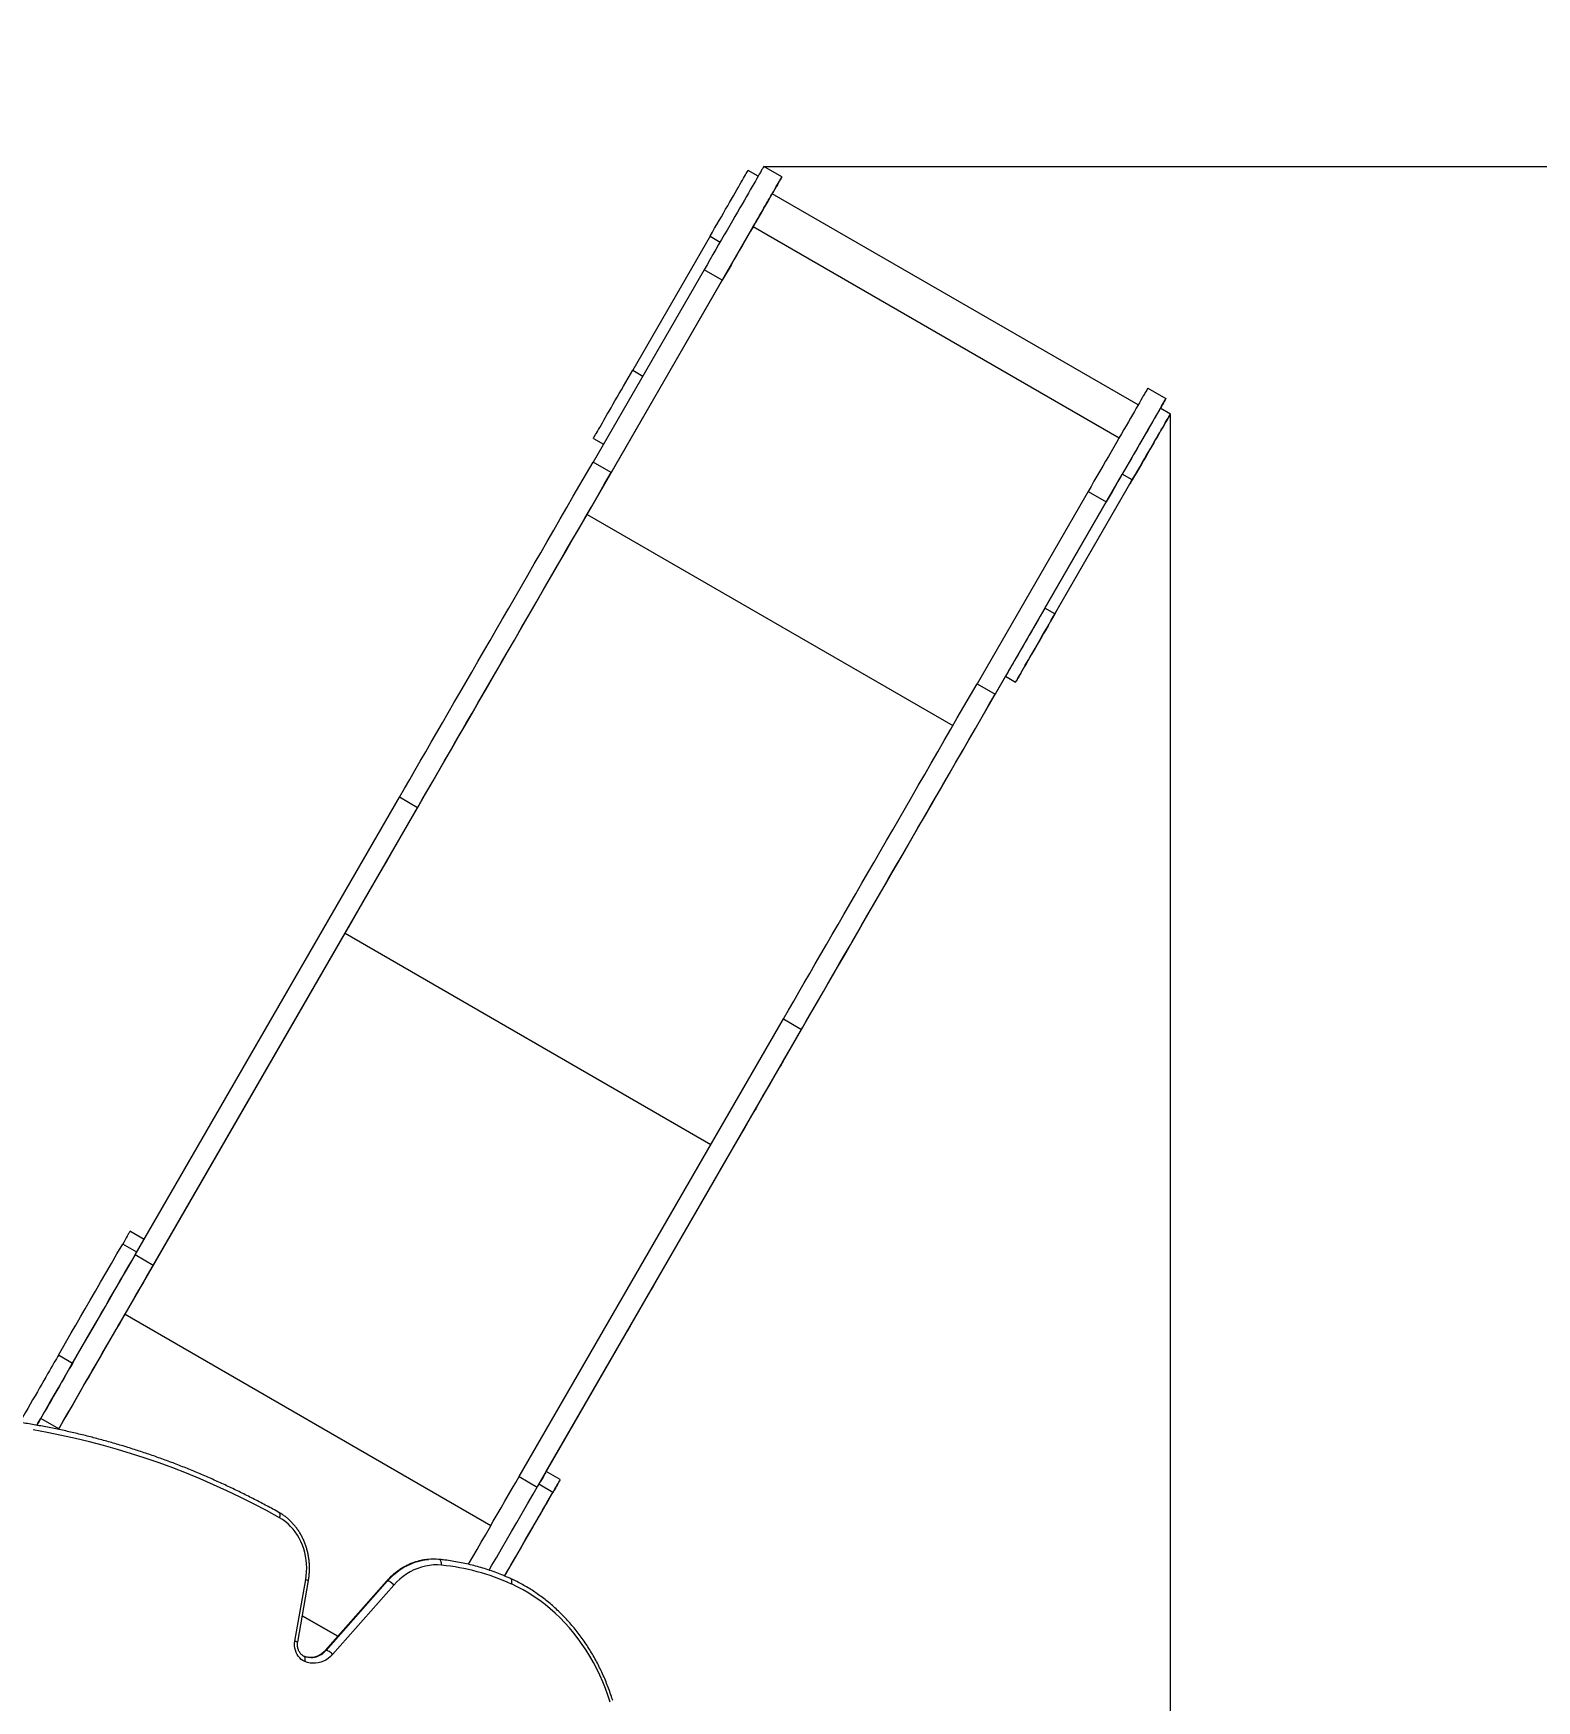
# Model space of a CAD drawing. Header units: millimetres. Extents: x -4497 to 6095, y -4369 to 5149.
# Drawn here: x 1218 to 3161, y 1233 to 3388 of the extents above; entities that cross this region are included whole.
import ezdxf

# ---------------------------------------------------------------- set-up
doc = ezdxf.new("R2010")
doc.units = ezdxf.units.MM
for name, color, linetype in [('DIKOM_ОБЪЕКТ', 7, 'Continuous'), ('DIKOM_РАЗМЕР_ЗОНА', 7, 'Continuous'), ('DIKOM_РАЗМЕР_ОБЪЕКТА', 7, 'Continuous')]:
    doc.layers.add(name, color=color, linetype=linetype)
doc.styles.add('style1', font='arial.ttf', dxfattribs={"width": 0.8})
doc.dimstyles.new('1-50', dxfattribs={"dimtxt": 300, "dimasz": 200, "dimexe": 100, "dimexo": 0, "dimgap": 100, "dimtad": 1, "dimdec": 0, "dimtxsty": 'style1', "dimcen": 0, "dimclrd": 7, "dimclre": 7, "dimadec": 1, "dimazin": 2, "dimtfac": 1, "dimtdec": 0, "dimtmove": 1, "dimatfit": 3, "dimfxl": 0, "dimlwd": 25, "dimlwe": 18, "dimarcsym": 0})

# ---------------------------------------------------------------- blocks, each defined once
blk = doc.blocks.new('*D15')
at = {"layer": 'Defpoints', "color": 0, "transparency": 16777216}
for p in [(2162.2, 3216.3), (1638.6, -909), (5388.9, -909)]:
    blk.add_point(p, dxfattribs=at)
at = {"layer": 'DIKOM_РАЗМЕР_ОБЪЕКТА', "color": 7, "lineweight": 18, "transparency": 16777216}
for p, q in [((2162.2, 3216.3), (5488.9, 3216.3)), ((1638.6, -909), (5488.9, -909))]:
    blk.add_line(p, q, dxfattribs=at)
at = {"layer": 'DIKOM_РАЗМЕР_ОБЪЕКТА', "color": 7, "lineweight": 25, "transparency": 16777216}
blk.add_line((5388.9, 3016.3), (5388.9, -709), dxfattribs=at)
at = {"layer": 'DIKOM_РАЗМЕР_ОБЪЕКТА', "color": 7, "transparency": 16777216}
for points in [[(5355.5, 3016.3), (5422.2, 3016.3), (5388.9, 3216.3)], [(5355.5, -709), (5422.2, -709), (5388.9, -909)]]:
    blk.add_solid(points, dxfattribs=at)
at = {"layer": 'DIKOM_РАЗМЕР_ОБЪЕКТА', "color": 0, "transparency": 16777216, "insert": (4879.2, 1273.4), "char_height": 300, "attachment_point": 5, "rotation": 90, "style": 'style1'}
blk.add_mtext('4100', dxfattribs=at)
blk = doc.blocks.new('*D16')
at = {"layer": 'Defpoints', "color": 0, "transparency": 16777216}
for p in [(2687.5, 2896.1), (-2996.6, -636.2), (2687.5, -3528.2)]:
    blk.add_point(p, dxfattribs=at)
at = {"layer": 'DIKOM_РАЗМЕР_ОБЪЕКТА', "color": 7, "lineweight": 18, "transparency": 16777216}
for p, q in [((2687.5, 2896.1), (2687.5, -3628.2)), ((-2996.6, -636.2), (-2996.6, -3628.2))]:
    blk.add_line(p, q, dxfattribs=at)
at = {"layer": 'DIKOM_РАЗМЕР_ОБЪЕКТА', "color": 7, "lineweight": 25, "transparency": 16777216}
blk.add_line((-2796.6, -3528.2), (2487.5, -3528.2), dxfattribs=at)
at = {"layer": 'DIKOM_РАЗМЕР_ОБЪЕКТА', "color": 7, "transparency": 16777216}
for points in [[(-2796.6, -3494.8), (-2796.6, -3561.5), (-2996.6, -3528.2)], [(2487.5, -3494.8), (2487.5, -3561.5), (2687.5, -3528.2)]]:
    blk.add_solid(points, dxfattribs=at)
at = {"layer": 'DIKOM_РАЗМЕР_ОБЪЕКТА', "color": 0, "transparency": 16777216, "insert": (-154.5, -3275), "char_height": 300, "attachment_point": 5, "style": 'style1'}
blk.add_mtext('5650', dxfattribs=at)
blk = doc.blocks.new('*D14')
at = {"layer": 'Defpoints', "color": 0, "transparency": 16777216}
for p in [(2412.5, 5149.2), (1437.8, -2602.3), (5995.4, -2602.3)]:
    blk.add_point(p, dxfattribs=at)
at = {"layer": 'DIKOM_РАЗМЕР_ЗОНА', "color": 7, "lineweight": 18, "transparency": 16777216}
for p, q in [((2412.5, 5149.2), (6095.4, 5149.2)), ((1437.8, -2602.3), (6095.4, -2602.3))]:
    blk.add_line(p, q, dxfattribs=at)
at = {"layer": 'DIKOM_РАЗМЕР_ЗОНА', "color": 7, "lineweight": 25, "transparency": 16777216}
blk.add_line((5995.4, 4949.2), (5995.4, -2402.3), dxfattribs=at)
at = {"layer": 'DIKOM_РАЗМЕР_ЗОНА', "color": 7, "transparency": 16777216}
for points in [[(5962, 4949.2), (6028.7, 4949.2), (5995.4, 5149.2)], [(5962, -2402.3), (6028.7, -2402.3), (5995.4, -2602.3)]]:
    blk.add_solid(points, dxfattribs=at)
at = {"layer": 'DIKOM_РАЗМЕР_ЗОНА', "color": 0, "transparency": 16777216, "insert": (5742.2, 1292.8), "char_height": 300, "attachment_point": 5, "rotation": 90, "style": 'style1'}
blk.add_mtext('7750', dxfattribs=at)
blk = doc.blocks.new('*D13')
at = {"layer": 'Defpoints', "color": 0, "transparency": 16777216}
for p in [(4432.1, 3349.2), (-4496.6, 560.7), (4432.1, -4268.7)]:
    blk.add_point(p, dxfattribs=at)
at = {"layer": 'DIKOM_РАЗМЕР_ЗОНА', "color": 7, "lineweight": 18, "transparency": 16777216}
for p, q in [((4432.1, 3349.2), (4432.1, -4368.7)), ((-4496.6, 560.7), (-4496.6, -4368.7))]:
    blk.add_line(p, q, dxfattribs=at)
at = {"layer": 'DIKOM_РАЗМЕР_ЗОНА', "color": 7, "lineweight": 25, "transparency": 16777216}
blk.add_line((-4296.6, -4268.7), (4232.1, -4268.7), dxfattribs=at)
at = {"layer": 'DIKOM_РАЗМЕР_ЗОНА', "color": 7, "transparency": 16777216}
for points in [[(-4296.6, -4235.3), (-4296.6, -4302), (-4496.6, -4268.7)], [(4232.1, -4235.3), (4232.1, -4302), (4432.1, -4268.7)]]:
    blk.add_solid(points, dxfattribs=at)
at = {"layer": 'DIKOM_РАЗМЕР_ЗОНА', "color": 0, "transparency": 16777216, "insert": (111.5, -3943), "char_height": 300, "attachment_point": 5, "style": 'style1'}
blk.add_mtext('8900', dxfattribs=at)

msp = doc.modelspace()

# ---------------------------------------------------------------- linework, layer by layer
at = {"layer": 'DIKOM_ОБЪЕКТ', "color": 7, "linetype": 'Continuous', "lineweight": 15}
for p, q in [((2154.9, 3203.7), (2142, 3211.2)), ((2185.6, 3202.8), (2162.2, 3216.3)), ((2185.6, 3202.8), (2162.2, 3216.3)), ((2162.2, 3216.3), (2162.2, 3216.3)), ((2185.6, 3202.8), (2185.6, 3202.8)), ((2646, 2908.2), (2173.1, 3181.1)), ((1933.8, 2766.6), (2148.6, 3138.6)), ((2092.8, 3126.1), (1992.8, 2952.9)), ((2092.8, 3126.1), (2105.8, 3118.6)), ((2148.6, 3138.6), (2621.4, 2865.6)), ((2085, 3082.6), (1941.6, 2834.1)), ((2108.4, 3069.1), (2085, 3082.6)), ((2108.4, 3069.1), (1965, 2820.6)), ((1992.8, 2952.9), (2005.8, 2945.4)), ((2658.5, 2929.8), (2681.9, 2916.3)), ((2658.5, 2929.8), (2681.9, 2916.3)), ((2658.5, 2929.8), (2658.5, 2929.8)), ((2681.9, 2916.3), (2681.9, 2916.3)), ((2687.6, 2896.2), (2674.6, 2903.7)), ((1942, 2864.8), (1955, 2857.3)), ((1965, 2820.6), (1941.6, 2834.1)), ((2525.4, 2645.4), (2625.4, 2818.6)), ((2536.7, 2634.9), (2636.7, 2808.1)), ((2538.4, 2637.9), (2638.4, 2811.1)), ((2638.4, 2811.1), (2625.4, 2818.6)), ((2581.3, 2796.1), (2437.8, 2547.6)), ((2604.6, 2782.6), (2461.2, 2534.1)), ((2581.3, 2796.1), (2604.6, 2782.6)), ((1933.8, 2766.6), (2406.6, 2493.6)), ((2538.4, 2637.9), (2525.4, 2645.4)), ((2474.6, 2557.3), (2429.4, 2479)), ((2437.8, 2547.6), (2461.2, 2534.1)), ((2474.6, 2557.3), (2487.6, 2549.8)), ((1349.9, 1809.4), (1691.4, 2400.9)), ((1714.8, 2387.4), (1691.4, 2400.9)), ((1373.3, 1795.9), (1714.8, 2387.4)), ((1336.9, 1732.8), (1621.1, 2225.1)), ((1621.1, 2225.1), (2093.9, 1952.1)), ((1846.1, 1522.9), (2187.7, 2114.4)), ((2187.7, 2114.4), (2211.1, 2100.9)), ((1870.2, 1510.7), (2211.1, 2100.9)), ((1881.1, 1529.4), (2098, 1905)), ((1361.4, 1829.4), (1343.2, 1839.9)), ((1352, 1813), (1333.8, 1823.5)), ((1373.3, 1795.9), (1349.9, 1809.4)), ((1336.9, 1732.8), (1809.7, 1459.8)), ((1268.9, 1669.2), (1250.7, 1679.7)), ((1251.3, 1584.6), (1227.9, 1598.1)), ((1846.1, 1522.9), (1869.5, 1509.4)), ((1889.8, 1502.5), (1871.6, 1513)), ((1899.2, 1518.9), (1881, 1529.4)), ((1742.6, 1415.8), (1742.2, 1415.9)), ((1556.4, 1310.3), (1570.3, 1389.8)), ((1559.9, 1309), (1573.8, 1388.5)), ((1674.7, 1387.6), (1595.5, 1297.9)), ((1596.6, 1298.3), (1675.9, 1388)), ((1684.2, 1382.6), (1605, 1292.9)), ((1611.9, 1316.5), (1565.9, 1343.1)), ((1565.9, 1343.1), (1611.9, 1316.5))]:
    msp.add_line(p, q, dxfattribs=at)
at = {"layer": 'DIKOM_ОБЪЕКТ', "color": 7, "linetype": 'Continuous', "lineweight": 15, "flags": 128}
for points in [[(2162.2, 3216.3), (2162.2, 3216.1), (2161.9, 3215.7), (2161.4, 3214.9), (2160.8, 3213.8), (2159.9, 3212.3), (2158.9, 3210.6), (2157.8, 3208.6), (2156.4, 3206.2), (2154.9, 3203.6), (2153.2, 3200.6), (2151.3, 3197.4), (2149.3, 3193.9), (2147.2, 3190.2), (2144.8, 3186.2), (2142.4, 3181.9), (2139.8, 3177.4), (2137.1, 3172.7), (2134.2, 3167.7), (2131.2, 3162.6), (2128.1, 3157.2), (2124.9, 3151.7), (2121.6, 3146), (2118.2, 3140.1), (2114.8, 3134.1), (2111.2, 3128), (2107.6, 3121.7), (2103.9, 3115.4), (2100.2, 3108.9), (2096.5, 3102.4), (2092.7, 3095.8), (2088.9, 3089.2), (2085, 3082.6)], [(2092.8, 3126.1), (2095.8, 3131.2), (2098.7, 3136.3), (2101.7, 3141.4), (2104.5, 3146.4), (2107.4, 3151.3), (2110.2, 3156.1), (2112.9, 3160.9), (2115.6, 3165.5), (2118.1, 3169.9), (2120.6, 3174.2), (2123, 3178.3), (2125.3, 3182.2), (2127.4, 3186), (2129.4, 3189.5), (2131.3, 3192.8), (2133.1, 3195.8), (2134.7, 3198.6), (2136.2, 3201.1), (2137.5, 3203.4), (2138.6, 3205.4), (2139.6, 3207.1), (2140.4, 3208.5), (2141.1, 3209.6), (2141.5, 3210.4), (2141.8, 3210.9), (2142, 3211.2), (2142, 3211.2)], [(2185.6, 3202.8), (2185.5, 3202.6), (2185.3, 3202.2), (2184.8, 3201.4), (2184.2, 3200.3), (2183.3, 3198.8), (2182.3, 3197.1), (2181.1, 3195.1), (2179.8, 3192.7), (2178.3, 3190.1), (2176.6, 3187.1), (2174.7, 3183.9), (2172.7, 3180.4), (2170.5, 3176.7), (2168.2, 3172.7), (2165.8, 3168.4), (2163.2, 3163.9), (2160.4, 3159.2), (2157.6, 3154.2), (2154.6, 3149.1), (2151.5, 3143.7), (2148.3, 3138.2), (2145, 3132.5), (2141.6, 3126.6), (2138.2, 3120.6), (2134.6, 3114.5), (2131, 3108.2), (2127.3, 3101.9), (2123.6, 3095.4), (2119.9, 3088.9), (2116.1, 3082.3), (2112.2, 3075.7), (2108.4, 3069.1)], [(2173.1, 3181.1), (2175, 3184.4), (2176.8, 3187.5), (2178.4, 3190.3), (2179.9, 3192.9), (2181.2, 3195.2), (2182.4, 3197.2), (2183.4, 3198.9), (2184.2, 3200.3), (2184.8, 3201.4), (2185.3, 3202.2), (2185.5, 3202.6), (2185.6, 3202.8)], [(2148.6, 3138.6), (2150.7, 3142.3), (2152.8, 3145.9), (2154.8, 3149.4), (2156.8, 3152.9), (2158.8, 3156.3), (2160.6, 3159.5), (2162.4, 3162.6), (2164.1, 3165.5), (2165.7, 3168.2), (2167.1, 3170.7), (2168.4, 3173), (2169.6, 3175), (2170.6, 3176.7), (2171.4, 3178.2), (2172.1, 3179.4), (2172.6, 3180.3), (2173, 3180.8), (2173.1, 3181.1), (2173.1, 3181.1)], [(1942, 2864.8), (1942, 2864.9), (1942.3, 2865.3), (1942.7, 2866), (1943.2, 2867), (1944, 2868.3), (1944.9, 2869.8), (1946, 2871.7), (1947.2, 2873.9), (1948.6, 2876.3), (1950.2, 2879), (1951.9, 2881.9), (1953.7, 2885.1), (1955.7, 2888.5), (1957.8, 2892.2), (1960, 2896), (1962.3, 2900), (1964.8, 2904.3), (1967.3, 2908.7), (1969.9, 2913.2), (1972.6, 2917.9), (1975.4, 2922.7), (1978.2, 2927.5), (1981.1, 2932.5), (1984, 2937.6), (1986.9, 2942.7), (1989.9, 2947.8), (1992.8, 2952.9)], [(2658.5, 2929.8), (2658.4, 2929.6), (2658.1, 2929.2), (2657.6, 2928.4), (2657, 2927.3), (2656.2, 2925.8), (2655.2, 2924.1), (2654, 2922.1), (2652.6, 2919.7), (2651.1, 2917.1), (2649.4, 2914.1), (2647.6, 2910.9), (2645.6, 2907.4), (2643.4, 2903.7), (2641.1, 2899.7), (2638.6, 2895.4), (2636, 2890.9), (2633.3, 2886.2), (2630.4, 2881.2), (2627.4, 2876.1), (2624.4, 2870.7), (2621.2, 2865.2), (2617.9, 2859.5), (2614.5, 2853.6), (2611, 2847.6), (2607.5, 2841.5), (2603.9, 2835.2), (2600.2, 2828.9), (2596.5, 2822.4), (2592.7, 2815.9), (2588.9, 2809.3), (2585.1, 2802.7), (2581.3, 2796.1)], [(2681.9, 2916.3), (2681.8, 2916.1), (2681.5, 2915.7), (2681, 2914.9), (2680.4, 2913.8), (2679.6, 2912.3), (2678.6, 2910.6), (2677.4, 2908.6), (2676, 2906.2), (2674.5, 2903.6), (2672.8, 2900.6), (2671, 2897.4), (2668.9, 2893.9), (2666.8, 2890.2), (2664.5, 2886.2), (2662, 2881.9), (2659.4, 2877.4), (2656.7, 2872.7), (2653.8, 2867.7), (2650.8, 2862.6), (2647.7, 2857.2), (2644.5, 2851.7), (2641.2, 2846), (2637.9, 2840.1), (2634.4, 2834.1), (2630.8, 2828), (2627.2, 2821.7), (2623.6, 2815.4), (2619.8, 2808.9), (2616.1, 2802.4), (2612.3, 2795.8), (2608.5, 2789.2), (2604.6, 2782.6)], [(2674.6, 2903.7), (2674.7, 2903.8), (2676.1, 2906.4), (2677.5, 2908.7), (2678.6, 2910.7), (2679.6, 2912.4), (2680.4, 2913.8), (2681, 2914.9), (2681.5, 2915.7), (2681.8, 2916.1), (2681.9, 2916.3)], [(2674.6, 2903.7), (2674.6, 2903.7), (2674.4, 2903.4), (2674.1, 2902.9), (2673.7, 2902.1), (2673, 2901), (2672.2, 2899.6), (2671.2, 2897.9), (2670.1, 2895.9), (2668.8, 2893.6), (2667.3, 2891.1), (2665.7, 2888.3), (2663.9, 2885.3), (2662, 2882), (2660, 2878.5), (2657.9, 2874.7), (2655.6, 2870.8), (2653.2, 2866.7), (2650.7, 2862.4), (2648.2, 2858), (2645.5, 2853.4), (2642.8, 2848.6), (2640, 2843.8), (2637.2, 2838.9), (2634.3, 2833.9), (2631.3, 2828.8), (2628.4, 2823.7), (2625.4, 2818.6)], [(2636.7, 2808.1), (2639.7, 2813.2), (2642.6, 2818.3), (2645.5, 2823.4), (2648.5, 2828.4), (2651.3, 2833.4), (2654.2, 2838.3), (2656.9, 2843.1), (2659.6, 2847.8), (2662.2, 2852.3), (2664.8, 2856.7), (2667.2, 2860.9), (2669.5, 2864.9), (2671.8, 2868.8), (2673.9, 2872.4), (2675.8, 2875.9), (2677.7, 2879), (2679.4, 2882), (2680.9, 2884.7), (2682.3, 2887.1), (2683.6, 2889.2), (2684.6, 2891.1), (2685.6, 2892.7), (2686.3, 2894), (2686.9, 2895), (2687.3, 2895.7), (2687.5, 2896.1), (2687.6, 2896.2), (2687.4, 2895.9), (2687.1, 2895.4), (2686.7, 2894.6), (2686, 2893.5), (2685.2, 2892.1), (2684.2, 2890.4), (2683.1, 2888.4), (2681.8, 2886.1), (2680.3, 2883.6), (2678.7, 2880.8), (2676.9, 2877.8), (2675, 2874.5), (2673, 2871), (2670.9, 2867.2), (2668.6, 2863.3), (2666.2, 2859.2), (2663.7, 2854.9), (2661.2, 2850.5), (2658.5, 2845.9), (2655.8, 2841.1), (2653, 2836.3), (2650.1, 2831.4), (2647.3, 2826.4), (2644.3, 2821.3), (2641.4, 2816.2), (2638.4, 2811.1)], [(1691.4, 2400.9), (1698, 2412.3), (1704.7, 2423.9), (1711.5, 2435.7), (1718.4, 2447.6), (1725.4, 2459.8), (1732.5, 2472.1), (1739.7, 2484.6), (1747.1, 2497.2), (1754.4, 2510), (1761.9, 2523), (1769.5, 2536.1), (1777.1, 2549.3), (1784.9, 2562.7), (1792.7, 2576.2), (1800.5, 2589.9), (1808.5, 2603.6), (1816.5, 2617.5), (1824.5, 2631.4), (1832.7, 2645.5), (1840.8, 2659.6), (1849.1, 2673.9), (1857.3, 2688.2), (1865.6, 2702.6), (1874, 2717), (1882.3, 2731.5), (1890.7, 2746.1), (1899.2, 2760.7), (1907.6, 2775.3), (1916.1, 2790), (1924.6, 2804.7), (1933.1, 2819.4), (1941.6, 2834.1)], [(1714.8, 2387.4), (1721.4, 2398.8), (1728.1, 2410.4), (1734.9, 2422.2), (1741.8, 2434.1), (1748.8, 2446.3), (1755.9, 2458.6), (1763.1, 2471.1), (1770.4, 2483.7), (1777.8, 2496.5), (1785.3, 2509.5), (1792.9, 2522.6), (1800.5, 2535.8), (1808.3, 2549.2), (1816.1, 2562.7), (1823.9, 2576.4), (1831.9, 2590.1), (1839.9, 2604), (1847.9, 2617.9), (1856, 2632), (1864.2, 2646.1), (1872.4, 2660.4), (1880.7, 2674.7), (1889, 2689.1), (1897.3, 2703.5), (1905.7, 2718), (1914.1, 2732.6), (1922.6, 2747.2), (1931, 2761.8), (1939.5, 2776.5), (1948, 2791.2), (1956.5, 2805.9), (1965, 2820.6)], [(2639.6, 2813), (2639.5, 2812.9), (2639.2, 2812.5), (2638.8, 2811.8), (2638.3, 2810.9), (2637.7, 2809.9), (2637.1, 2808.9), (2636.6, 2807.9), (2636.1, 2807.1), (2635.8, 2806.5), (2635.6, 2806.2), (2635.6, 2806.1), (2635.7, 2806.4), (2636.1, 2807), (2636.5, 2807.8), (2637.1, 2808.7), (2637.7, 2809.8), (2638.3, 2810.8), (2638.8, 2811.7), (2639.2, 2812.4), (2639.5, 2812.9), (2639.6, 2813)], [(1621.1, 2225.1), (1628.4, 2237.7), (1635.8, 2250.5), (1643.3, 2263.6), (1651, 2276.8), (1658.7, 2290.2), (1666.5, 2303.7), (1674.5, 2317.5), (1682.5, 2331.4), (1690.6, 2345.5), (1698.8, 2359.7), (1707.1, 2374), (1715.5, 2388.6), (1724, 2403.2), (1732.5, 2418), (1741.1, 2432.9), (1749.8, 2448), (1758.6, 2463.2), (1767.4, 2478.4), (1776.3, 2493.8), (1785.2, 2509.3), (1794.2, 2524.9), (1803.3, 2540.6), (1812.4, 2556.4), (1821.6, 2572.2), (1830.8, 2588.1), (1840, 2604.1), (1849.3, 2620.2), (1858.6, 2636.3), (1867.9, 2652.5), (1877.3, 2668.7), (1886.6, 2684.9), (1896, 2701.2), (1905.5, 2717.5), (1914.9, 2733.9), (1924.3, 2750.2), (1933.8, 2766.6)], [(2525.4, 2645.4), (2522.5, 2640.3), (2519.5, 2635.2), (2516.6, 2630.1), (2513.7, 2625), (2510.8, 2620), (2508, 2615.2), (2505.2, 2610.4), (2502.5, 2605.7), (2499.9, 2601.2), (2497.4, 2596.8), (2494.9, 2592.5), (2492.6, 2588.5), (2490.4, 2584.7), (2488.3, 2581), (2486.3, 2577.6), (2484.5, 2574.4), (2482.8, 2571.5), (2481.2, 2568.8), (2479.8, 2566.4), (2478.6, 2564.2), (2477.5, 2562.3), (2476.6, 2560.8), (2475.8, 2559.5), (2475.3, 2558.5), (2474.9, 2557.8), (2474.6, 2557.4), (2474.6, 2557.3)], [(2538.4, 2637.9), (2535.5, 2632.8), (2532.5, 2627.7), (2529.6, 2622.6), (2526.7, 2617.5), (2523.8, 2612.5), (2521, 2607.7), (2518.2, 2602.9), (2515.5, 2598.2), (2512.9, 2593.7), (2510.4, 2589.3), (2507.9, 2585), (2505.6, 2581), (2503.4, 2577.2), (2501.3, 2573.5), (2499.3, 2570.1), (2497.5, 2566.9), (2495.8, 2564), (2494.2, 2561.3), (2492.8, 2558.9), (2491.6, 2556.7), (2490.5, 2554.8), (2489.6, 2553.3), (2488.8, 2552), (2488.3, 2551), (2487.9, 2550.3), (2487.6, 2549.9), (2487.6, 2549.8), (2487.7, 2550), (2488, 2550.5), (2488.5, 2551.3), (2489.1, 2552.5), (2489.9, 2553.9), (2490.9, 2555.6), (2492.1, 2557.6), (2493.4, 2559.8), (2494.8, 2562.4), (2496.5, 2565.2), (2498.2, 2568.2), (2500.1, 2571.5), (2502.1, 2575), (2504.3, 2578.7), (2506.5, 2582.6), (2508.9, 2586.8), (2511.4, 2591.1), (2514, 2595.5), (2516.6, 2600.1), (2519.4, 2604.8), (2522.1, 2609.7), (2525, 2614.6), (2527.9, 2619.6), (2530.8, 2624.6), (2533.7, 2629.7), (2536.7, 2634.9)], [(2539.6, 2639.9), (2539.5, 2639.7), (2539.2, 2639.3), (2538.8, 2638.6), (2538.3, 2637.7), (2537.8, 2636.7), (2537.2, 2635.7), (2536.6, 2634.7), (2536.1, 2633.9), (2535.8, 2633.3), (2535.6, 2633), (2535.6, 2633), (2535.8, 2633.2), (2536.1, 2633.8), (2536.5, 2634.6), (2537.1, 2635.6), (2537.7, 2636.6), (2538.3, 2637.6), (2538.8, 2638.5), (2539.2, 2639.2), (2539.5, 2639.7), (2539.6, 2639.9)], [(2187.7, 2114.4), (2194.3, 2125.8), (2200.9, 2137.4), (2207.7, 2149.2), (2214.6, 2161.1), (2221.7, 2173.3), (2228.8, 2185.6), (2236, 2198.1), (2243.3, 2210.7), (2250.7, 2223.5), (2258.2, 2236.5), (2265.7, 2249.6), (2273.4, 2262.8), (2281.1, 2276.2), (2288.9, 2289.7), (2296.8, 2303.4), (2304.7, 2317.1), (2312.7, 2331), (2320.8, 2344.9), (2328.9, 2359), (2337.1, 2373.1), (2345.3, 2387.4), (2353.5, 2401.7), (2361.9, 2416.1), (2370.2, 2430.5), (2378.6, 2445), (2387, 2459.6), (2395.4, 2474.2), (2403.9, 2488.8), (2412.3, 2503.5), (2420.8, 2518.2), (2429.3, 2532.9), (2437.8, 2547.6)], [(2211.1, 2100.9), (2217.6, 2112.3), (2224.3, 2123.9), (2231.1, 2135.7), (2238, 2147.6), (2245, 2159.8), (2252.2, 2172.1), (2259.4, 2184.6), (2266.7, 2197.2), (2274.1, 2210), (2281.5, 2223), (2289.1, 2236.1), (2296.8, 2249.3), (2304.5, 2262.7), (2312.3, 2276.2), (2320.2, 2289.9), (2328.1, 2303.6), (2336.1, 2317.5), (2344.2, 2331.4), (2352.3, 2345.5), (2360.4, 2359.6), (2368.7, 2373.9), (2376.9, 2388.2), (2385.2, 2402.6), (2393.6, 2417), (2402, 2431.5), (2410.4, 2446.1), (2418.8, 2460.7), (2427.2, 2475.3), (2435.7, 2490), (2444.2, 2504.7), (2452.7, 2519.4), (2461.2, 2534.1)], [(2098, 1905), (2105.5, 1918), (2113.1, 1931.3), (2120.9, 1944.7), (2128.7, 1958.3), (2136.7, 1972.1), (2144.8, 1986), (2152.9, 2000.2), (2161.2, 2014.5), (2169.5, 2029), (2178, 2043.6), (2186.5, 2058.4), (2195.1, 2073.3), (2203.8, 2088.4), (2212.6, 2103.6), (2221.5, 2118.9), (2230.4, 2134.4), (2239.4, 2150), (2248.5, 2165.7), (2257.6, 2181.5), (2266.8, 2197.4), (2276.1, 2213.4), (2285.4, 2229.6), (2294.7, 2245.8), (2304.1, 2262.1), (2313.6, 2278.4), (2323.1, 2294.9), (2332.6, 2311.4), (2342.2, 2328), (2351.8, 2344.6), (2361.4, 2361.3), (2371.1, 2378), (2380.8, 2394.8), (2390.5, 2411.6), (2400.2, 2428.4), (2409.9, 2445.3), (2419.7, 2462.1), (2429.4, 2479)], [(2380.5, 2394.3), (2380.4, 2394.2), (2380.2, 2393.7), (2379.8, 2393), (2379.2, 2392.1), (2378.7, 2391.1), (2378.1, 2390.1), (2377.5, 2389.1), (2377, 2388.3), (2376.7, 2387.8), (2376.5, 2387.4), (2376.5, 2387.4), (2376.7, 2387.8), (2377, 2388.3), (2377.5, 2389.1), (2378.1, 2390.1), (2378.7, 2391.1), (2379.2, 2392.1), (2379.8, 2393), (2380.2, 2393.7), (2380.4, 2394.2), (2380.5, 2394.3)], [(2341, 2325.9), (2340.9, 2325.8), (2340.6, 2325.3), (2340.2, 2324.6), (2339.7, 2323.7), (2339.1, 2322.7), (2338.6, 2321.7), (2338, 2320.7), (2337.5, 2319.9), (2337.2, 2319.3), (2337, 2319), (2337, 2319), (2337.2, 2319.3), (2337.5, 2319.9), (2338, 2320.7), (2338.6, 2321.7), (2339.1, 2322.7), (2339.7, 2323.7), (2340.2, 2324.6), (2340.6, 2325.3), (2340.9, 2325.8), (2341, 2325.9)], [(2186.9, 2059.1), (2186.9, 2058.9), (2186.6, 2058.5), (2186.2, 2057.8), (2185.7, 2056.9), (2185.1, 2055.9), (2184.5, 2054.9), (2183.9, 2053.9), (2183.5, 2053.1), (2183.1, 2052.5), (2183, 2052.2), (2183, 2052.2), (2183.1, 2052.5), (2183.5, 2053.1), (2183.9, 2053.9), (2184.5, 2054.9), (2185.1, 2055.9), (2185.7, 2056.9), (2186.2, 2057.8), (2186.6, 2058.5), (2186.9, 2058.9), (2186.9, 2059.1)], [(2153, 2000.4), (2152.9, 2000.2), (2152.7, 1999.7), (2152.3, 1999), (2151.8, 1998.2), (2151.2, 1997.1), (2150.6, 1996.1), (2150, 1995.2), (2149.6, 1994.3), (2149.2, 1993.8), (2149, 1993.5), (2149, 1993.5), (2149.2, 1993.8), (2149.6, 1994.3), (2150, 1995.2), (2150.6, 1996.1), (2151.2, 1997.1), (2151.8, 1998.2), (2152.3, 1999), (2152.7, 1999.7), (2152.9, 2000.2), (2153, 2000.4)], [(1343.2, 1839.9), (1343.2, 1839.8), (1343.1, 1839.6), (1342.7, 1839), (1342.2, 1838.1), (1341.5, 1836.9), (1340.6, 1835.4), (1339.6, 1833.6), (1338.4, 1831.5), (1337, 1829.1), (1335.5, 1826.5), (1333.8, 1823.5)], [(1250.7, 1679.7), (1256.1, 1689), (1261.6, 1698.6), (1267.3, 1708.5), (1273.2, 1718.7), (1279.3, 1729.2), (1285.5, 1739.9), (1291.9, 1751), (1298.5, 1762.4), (1305.2, 1774), (1312.1, 1786), (1319.2, 1798.2), (1326.4, 1810.7), (1333.8, 1823.5)], [(1268.9, 1669.2), (1274.3, 1678.5), (1279.8, 1688.1), (1285.5, 1698), (1291.4, 1708.2), (1297.5, 1718.7), (1303.7, 1729.4), (1310.1, 1740.5), (1316.7, 1751.9), (1323.4, 1763.5), (1330.3, 1775.5), (1337.4, 1787.7), (1344.6, 1800.2), (1350.6, 1810.7)], [(1227.9, 1598.1), (1233.6, 1608), (1239.3, 1617.9), (1245.1, 1627.9), (1250.8, 1637.8), (1256.5, 1647.6), (1262.2, 1657.5), (1267.8, 1667.3), (1273.4, 1677), (1279, 1686.7), (1284.6, 1696.2), (1290, 1705.7), (1295.5, 1715.1), (1300.8, 1724.4), (1306.1, 1733.6), (1311.4, 1742.7), (1316.5, 1751.6), (1321.6, 1760.4), (1326.5, 1769), (1331.4, 1777.4), (1336.2, 1785.7), (1340.9, 1793.8), (1345.4, 1801.7), (1349.9, 1809.4)], [(1251.3, 1584.6), (1257, 1594.5), (1262.7, 1604.4), (1268.5, 1614.4), (1274.2, 1624.3), (1279.9, 1634.1), (1285.5, 1644), (1291.2, 1653.8), (1296.8, 1663.5), (1302.4, 1673.2), (1307.9, 1682.7), (1313.4, 1692.2), (1318.9, 1701.6), (1324.2, 1710.9), (1329.5, 1720.1), (1334.7, 1729.2), (1339.9, 1738.1), (1345, 1746.9), (1349.9, 1755.5), (1354.8, 1763.9), (1359.6, 1772.2), (1364.3, 1780.3), (1368.8, 1788.2), (1373.3, 1795.9)], [(2020.1, 1770.1), (2020, 1770), (2019.7, 1769.5), (2019.3, 1768.8), (2018.8, 1767.9), (2018.2, 1766.9), (2017.6, 1765.9), (2017.1, 1764.9), (2016.6, 1764.1), (2016.3, 1763.5), (2016.1, 1763.2), (2016.1, 1763.2), (2016.3, 1763.5), (2016.6, 1764.1), (2017.1, 1764.9), (2017.6, 1765.9), (2018.2, 1766.9), (2018.8, 1767.9), (2019.3, 1768.8), (2019.7, 1769.5), (2020, 1770), (2020.1, 1770.1)], [(1250.8, 1583.8), (1252, 1585.9), (1257.5, 1595.4), (1262.9, 1604.8), (1268.3, 1614.1), (1273.7, 1623.4), (1279, 1632.6), (1284.2, 1641.7), (1289.4, 1650.6), (1294.5, 1659.5), (1299.6, 1668.3), (1304.6, 1676.9), (1309.5, 1685.4), (1314.3, 1693.7), (1319, 1701.9), (1323.6, 1709.9), (1328.1, 1717.7), (1332.6, 1725.4), (1336.9, 1732.8)], [(1989.4, 1717.1), (1989.4, 1716.9), (1989.1, 1716.5), (1988.7, 1715.8), (1988.2, 1714.9), (1987.6, 1713.9), (1987, 1712.8), (1986.4, 1711.9), (1986, 1711.1), (1985.6, 1710.5), (1985.5, 1710.2), (1985.5, 1710.2), (1985.6, 1710.5), (1986, 1711.1), (1986.4, 1711.9), (1987, 1712.8), (1987.6, 1713.9), (1988.2, 1714.9), (1988.7, 1715.8), (1989.1, 1716.5), (1989.4, 1716.9), (1989.4, 1717.1)], [(1250.7, 1679.7), (1249.5, 1677.6), (1248.1, 1675.2), (1246.6, 1672.6), (1244.9, 1669.7), (1243.1, 1666.5), (1241.1, 1663.1), (1239, 1659.4), (1236.7, 1655.5), (1234.3, 1651.3), (1231.8, 1646.9), (1229.1, 1642.3), (1226.4, 1637.5), (1223.5, 1632.5), (1220.5, 1627.3), (1217.4, 1622), (1214.2, 1616.5), (1211, 1610.9), (1207.7, 1605.1), (1204.3, 1599.2), (1200.8, 1593.3), (1200.6, 1592.9)], [(1268.9, 1669.2), (1267.7, 1667.1), (1266.3, 1664.7), (1264.8, 1662.1), (1263.1, 1659.2), (1261.3, 1656), (1259.3, 1652.6), (1257.2, 1648.9), (1254.9, 1645), (1252.5, 1640.8), (1250, 1636.4), (1247.3, 1631.8), (1244.5, 1627), (1241.7, 1622), (1238.7, 1616.8), (1235.6, 1611.5), (1232.4, 1606), (1229.2, 1600.4), (1225.8, 1594.6), (1222.7, 1589.2)], [(1222.7, 1589.2), (1224.2, 1591.8), (1227.9, 1598.1)], [(1536.4, 1469.7), (1519.5, 1478.9), (1502.6, 1487.8), (1485.6, 1496.3), (1468.4, 1504.5), (1451.1, 1512.4), (1433.7, 1520), (1416.2, 1527.1), (1398.5, 1534), (1380.8, 1540.5), (1363, 1546.6), (1345.1, 1552.4), (1327.2, 1557.9), (1309.1, 1563), (1291, 1567.7), (1272.8, 1572.1), (1254.6, 1576.1), (1236.3, 1579.8), (1218, 1583.1)], [(1780.7, 1409.5), (1780.8, 1409.7), (1786.3, 1419.2), (1791.7, 1428.6), (1797.1, 1437.9), (1802.4, 1447.1), (1807.6, 1456.2), (1812.7, 1465.1), (1817.8, 1473.9), (1822.8, 1482.5), (1827.7, 1490.9), (1832.4, 1499.2), (1837.1, 1507.3), (1841.7, 1515.2), (1846.1, 1522.9)], [(1807.3, 1401.8), (1811, 1408.2), (1817.1, 1418.7), (1823.3, 1429.4), (1829.7, 1440.5), (1836.3, 1451.9), (1843, 1463.5), (1849.9, 1475.5), (1857, 1487.7), (1864.2, 1500.2), (1871.6, 1513)], [(1827.3, 1394.3), (1829.9, 1398.7), (1832.7, 1403.7), (1835.7, 1408.8), (1838.7, 1414), (1841.7, 1419.2), (1844.7, 1424.4), (1847.8, 1429.7), (1850.8, 1435), (1853.8, 1440.2), (1856.8, 1445.4), (1859.8, 1450.6), (1862.8, 1455.7), (1865.6, 1460.7), (1868.5, 1465.6), (1871.2, 1470.3), (1873.9, 1474.9), (1876.4, 1479.4), (1878.9, 1483.7), (1881.3, 1487.8), (1883.5, 1491.7), (1885.7, 1495.3), (1887.6, 1498.8), (1889.5, 1502), (1891.2, 1505), (1892.8, 1507.7), (1894.2, 1510.1), (1895.4, 1512.2), (1896.5, 1514.1), (1897.4, 1515.6), (1898.1, 1516.9), (1898.6, 1517.8), (1899, 1518.5), (1899.2, 1518.8), (1899.2, 1518.8), (1899.1, 1518.6), (1898.7, 1518), (1898.2, 1517.1), (1897.5, 1515.9), (1896.6, 1514.4), (1895.6, 1512.6), (1894.4, 1510.5), (1893, 1508.1), (1891.5, 1505.5), (1889.8, 1502.5)], [(1881, 1529.4), (1881, 1529.3), (1880.9, 1529.1), (1880.5, 1528.5), (1880, 1527.6), (1879.3, 1526.4), (1878.4, 1524.9), (1877.4, 1523.1), (1876.2, 1521), (1874.8, 1518.6), (1873.3, 1516), (1871.6, 1513)], [(1827.3, 1394.3), (1829.2, 1397.7), (1835.3, 1408.2), (1841.5, 1418.9), (1847.9, 1430), (1854.5, 1441.4), (1861.2, 1453), (1868.1, 1465), (1875.2, 1477.2), (1882.4, 1489.7), (1889.8, 1502.5)], [(1536.4, 1469.7), (1536.8, 1471), (1537.1, 1472.3), (1537.2, 1473.5), (1537.2, 1474.5), (1536.9, 1475.3), (1536.5, 1475.9), (1536.1, 1476.2)], [(1570.3, 1389.8), (1571, 1394.8), (1571.5, 1399.8), (1571.6, 1404.9), (1571.4, 1409.9), (1570.9, 1414.9), (1570.1, 1419.9), (1569, 1424.8), (1567.7, 1429.6), (1566, 1434.3), (1564.1, 1438.8), (1561.9, 1443.2), (1559.5, 1447.3), (1556.8, 1451.3), (1553.9, 1455), (1550.7, 1458.5), (1547.4, 1461.8), (1543.9, 1464.7), (1540.2, 1467.4), (1536.4, 1469.7)], [(1675.9, 1388), (1679.7, 1392.1), (1683.8, 1395.9), (1688, 1399.5), (1692.4, 1402.7), (1697, 1405.6), (1701.7, 1408.1), (1706.6, 1410.3), (1711.5, 1412.2), (1716.5, 1413.7), (1721.7, 1414.9), (1726.8, 1415.7), (1728.8, 1415.9)], [(1745.8, 1408.4), (1740.6, 1408.7), (1735.4, 1408.6), (1730.2, 1408.1), (1725.1, 1407.2), (1720, 1405.9), (1715.1, 1404.2), (1710.2, 1402.2), (1705.4, 1399.8), (1700.8, 1397), (1696.4, 1393.9), (1692.1, 1390.5), (1688, 1386.7), (1684.2, 1382.6)], [(1745.8, 1408.4), (1745.8, 1409.8), (1745.7, 1411.2), (1745.4, 1412.5), (1745, 1413.7), (1744.5, 1414.6), (1743.9, 1415.3), (1743.2, 1415.7), (1742.6, 1415.8)], [(1570.3, 1389.8), (1571.5, 1389.5), (1572.4, 1389.2), (1573.2, 1388.9), (1573.6, 1388.7), (1573.8, 1388.5), (1573.8, 1388.5)], [(1684.2, 1382.6), (1683.3, 1383.7), (1682.2, 1384.7), (1681.1, 1385.6), (1679.9, 1386.4), (1678.8, 1387.1), (1677.7, 1387.6), (1676.7, 1387.9), (1675.9, 1388)], [(1836.1, 1384.1), (1836.5, 1385.4), (1836.7, 1386.7), (1836.7, 1387.9), (1836.6, 1389), (1836.3, 1389.9), (1835.9, 1390.5), (1835.3, 1390.9)], [(1963.7, 1231.3), (1960.7, 1240.2), (1957.5, 1249), (1954.1, 1257.7), (1950.3, 1266.2), (1946.3, 1274.5), (1942, 1282.7), (1937.5, 1290.7), (1932.7, 1298.4), (1927.7, 1306), (1922.4, 1313.3), (1916.9, 1320.4), (1911.2, 1327.2), (1905.2, 1333.8), (1899.1, 1340.2), (1892.8, 1346.2), (1886.2, 1352), (1879.5, 1357.5), (1872.7, 1362.7), (1865.6, 1367.6), (1858.5, 1372.2), (1851.1, 1376.5), (1843.7, 1380.4), (1836.1, 1384.1)], [(1569, 1283.7), (1566.7, 1285), (1564.5, 1286.5), (1562.5, 1288.4), (1560.7, 1290.6), (1559.2, 1293), (1557.9, 1295.6), (1557, 1298.4), (1556.3, 1301.3), (1556, 1304.3), (1556, 1307.3), (1556.4, 1310.3)], [(1556.4, 1310.3), (1557.5, 1310), (1558.5, 1309.7), (1559.2, 1309.4), (1559.7, 1309.2), (1559.9, 1309), (1559.9, 1309)], [(1605, 1292.9), (1604, 1294), (1603, 1295), (1601.8, 1295.9), (1600.7, 1296.7), (1599.5, 1297.4), (1598.4, 1297.9), (1597.5, 1298.2), (1596.6, 1298.3)], [(1605, 1292.9), (1602.3, 1290.2), (1599.4, 1287.8), (1596.4, 1285.8), (1593.2, 1284.1), (1589.8, 1282.9), (1586.4, 1282), (1582.9, 1281.5), (1579.4, 1281.5), (1575.9, 1281.8), (1572.4, 1282.6), (1569, 1283.7)]]:
    msp.add_lwpolyline(points, dxfattribs=at)
at = {"layer": 'DIKOM_ОБЪЕКТ', "color": 7, "linetype": 'Continuous', "lineweight": 15}
for centre, radius, start, end in [((1735.4, 1342.9), 73.3, 84.8203, 95.1278), ((1718.1, 1125.6), 284.1, 65.4587, 84.4114), ((1675.7, 1386.6), 1.39, 83.7949, 136.2756), ((1576.2, 1315.7), 26.8, 271.2894, 319.5603), ((1596.5, 1296.9), 1.39, 83.7401, 136.2403)]:
    msp.add_arc(centre, radius, start, end, dxfattribs=at)
for points, knots in [([(1536.1, 1476.2), (1533.4, 1477.8), (1525.4, 1482.2), (1512.1, 1489.3), (1496.2, 1497.5), (1480.2, 1505.4), (1464.1, 1513), (1448, 1520.3), (1431.7, 1527.4), (1415.3, 1534.1), (1398.8, 1540.5), (1382.3, 1546.6), (1365.6, 1552.4), (1348.9, 1557.9), (1332.2, 1563.1), (1315.3, 1568), (1298.4, 1572.6), (1281.4, 1576.9), (1264.4, 1580.9), (1247.4, 1584.6), (1230.2, 1587.9), (1213.1, 1591), (1195.9, 1593.7), (1178.6, 1596.1), (1161.4, 1598.2), (1146.7, 1599.7), (1137.8, 1600.5), (1134.7, 1600.7)], [0, 0, 0, 0, 0.021942, 0.063498, 0.105053, 0.146607, 0.18816, 0.229711, 0.271262, 0.312811, 0.354359, 0.395907, 0.437453, 0.478998, 0.520543, 0.562086, 0.603629, 0.64517, 0.686711, 0.728251, 0.76979, 0.811329, 0.852867, 0.894404, 0.935941, 0.977477, 1, 1, 1, 1]), ([(1573.8, 1388.5), (1574, 1389.4), (1574.4, 1391.9), (1574.9, 1396.2), (1575.2, 1401.2), (1575.2, 1406.3), (1575, 1411.3), (1574.5, 1416.3), (1573.7, 1421.3), (1572.6, 1426.2), (1571.3, 1431), (1569.7, 1435.7), (1567.8, 1440.3), (1565.7, 1444.7), (1563.4, 1449), (1560.8, 1453.1), (1558, 1457), (1555, 1460.7), (1551.8, 1464.2), (1548.5, 1467.5), (1544.9, 1470.4), (1541.2, 1473.2), (1538.2, 1475), (1536.5, 1476), (1536.1, 1476.2)], [0, 0, 0, 0, 0.026104, 0.074144, 0.122192, 0.170248, 0.21831, 0.266376, 0.314444, 0.362512, 0.41058, 0.458643, 0.506699, 0.554743, 0.60277, 0.650775, 0.698752, 0.746693, 0.794591, 0.842437, 0.890225, 0.937946, 0.985596, 1, 1, 1, 1]), ([(1728.7, 1415.8), (1727.5, 1415.7), (1724.8, 1415.5), (1720.5, 1414.7), (1715.7, 1413.6), (1711, 1412.2), (1706.3, 1410.5), (1701.8, 1408.4), (1697.4, 1406.1), (1693, 1403.5), (1688.9, 1400.6), (1684.8, 1397.5), (1680.9, 1394.1), (1677.6, 1390.8), (1675.5, 1388.5), (1674.7, 1387.6)], [0, 0, 0, 0, 0.055509, 0.13578, 0.21608, 0.296421, 0.376823, 0.457294, 0.537842, 0.618479, 0.699203, 0.780015, 0.860917, 0.941901, 1, 1, 1, 1]), ([(1835.3, 1390.9), (1833.8, 1391.6), (1829.2, 1393.6), (1821.7, 1396.7), (1812.7, 1400.1), (1803.6, 1403.2), (1794.5, 1406), (1785.2, 1408.5), (1775.9, 1410.7), (1766.6, 1412.5), (1757.2, 1414.1), (1749.2, 1415.2), (1744.3, 1415.7), (1742.6, 1415.8)], [0, 0, 0, 0, 0.052809, 0.151986, 0.251153, 0.350306, 0.449445, 0.548569, 0.647679, 0.746779, 0.845867, 0.944947, 1, 1, 1, 1]), ([(1967, 1233.3), (1966.7, 1234.4), (1965.5, 1238.3), (1963.2, 1245.1), (1960, 1253.5), (1956.7, 1261.8), (1953, 1269.9), (1949.2, 1277.9), (1945.1, 1285.7), (1940.7, 1293.4), (1936.2, 1300.9), (1931.4, 1308.2), (1926.4, 1315.3), (1921.2, 1322.2), (1915.8, 1328.9), (1910.2, 1335.3), (1904.4, 1341.5), (1898.5, 1347.5), (1892.3, 1353.3), (1886, 1358.8), (1879.6, 1364), (1872.9, 1369), (1866.2, 1373.7), (1859.3, 1378.2), (1852.3, 1382.3), (1845.1, 1386.2), (1839.4, 1389), (1836.2, 1390.5), (1835.3, 1390.9)], [0, 0, 0, 0, 0.015345, 0.055847, 0.096349, 0.136851, 0.177349, 0.217847, 0.258341, 0.298831, 0.339319, 0.379801, 0.42028, 0.460753, 0.501221, 0.541681, 0.582134, 0.62258, 0.663018, 0.703446, 0.743865, 0.784273, 0.824672, 0.865058, 0.905434, 0.945798, 0.986151, 1, 1, 1, 1]), ([(1568.2, 1290.6), (1568, 1290.7), (1567.2, 1291), (1566, 1291.8), (1564.5, 1293), (1563.2, 1294.5), (1562.1, 1296.1), (1561.1, 1298), (1560.4, 1300), (1559.9, 1302.1), (1559.6, 1304.2), (1559.6, 1306.4), (1559.7, 1308), (1559.9, 1308.8), (1559.9, 1309)], [0, 0, 0, 0, 0.042213, 0.142891, 0.241188, 0.337061, 0.431279, 0.524446, 0.616969, 0.709095, 0.80098, 0.892704, 0.979587, 1, 1, 1, 1]), ([(1595.5, 1297.9), (1595.1, 1297.6), (1594.2, 1296.5), (1592.4, 1294.9), (1590.2, 1293.2), (1587.9, 1291.8), (1585.5, 1290.6), (1582.9, 1289.7), (1580.3, 1289.2), (1578.3, 1288.9), (1577.1, 1289), (1576.8, 1289)], [0, 0, 0, 0, 0.060757, 0.18623, 0.312113, 0.438799, 0.566468, 0.695252, 0.825191, 0.956175, 1, 1, 1, 1]), ([(1576.8, 1289), (1576.2, 1289), (1574.8, 1289), (1572.4, 1289.3), (1570, 1289.9), (1568.5, 1290.5), (1567.8, 1290.7)], [0, 0, 0, 0, 0.19405, 0.485514, 0.776226, 1, 1, 1, 1]), ([(1569, 1283.7), (1569, 1283.8), (1569.2, 1284.3), (1569.5, 1285.6), (1569.7, 1287.6), (1569.3, 1289.3), (1568.7, 1290.4), (1568.2, 1290.5), (1568, 1290.6)], [0, 0, 0, 0, 0.014386, 0.162788, 0.410118, 0.657428, 0.904737, 1, 1, 1, 1])]:
    msp.add_open_spline(points, degree=3, knots=knots, dxfattribs=at)

# ---------------------------------------------------------------- dimensions: what is measured, and where the dimension line sits
at = {"layer": 'DIKOM_РАЗМЕР_ЗОНА'}
dim = msp.add_linear_dim(base=(5995.4, -2602.3), p1=(2412.5, 5149.2), p2=(1437.8, -2602.3), angle=90, text='7750', dimstyle='1-50', dxfattribs=at)
dim.commit()
dim.dimension.update_dxf_attribs({"geometry": '*D14', "text_midpoint": (5995.4, 1292.8), "dimtype": 160})
dim = msp.add_linear_dim(base=(4432.1, -4268.7), p1=(-4496.6, 560.7), p2=(4432.1, 3349.2), text='8900', dimstyle='1-50', dxfattribs=at)
dim.commit()
dim.dimension.update_dxf_attribs({"geometry": '*D13', "text_midpoint": (111.5, -4196.2), "dimtype": 160})
at = {"layer": 'DIKOM_РАЗМЕР_ОБЪЕКТА'}
dim = msp.add_linear_dim(base=(5388.9, -909), p1=(2162.2, 3216.3), p2=(1638.6, -909), angle=90, text='4100', dimstyle='1-50', dxfattribs=at)
dim.commit()
dim.dimension.update_dxf_attribs({"geometry": '*D15', "text_midpoint": (5132.4, 1273.4), "dimtype": 160})
dim = msp.add_linear_dim(base=(2687.5, -3528.2), p1=(-2996.6, -636.2), p2=(2687.5, 2896.1), text='5650', dimstyle='1-50', dxfattribs=at)
dim.commit()
dim.dimension.update_dxf_attribs({"geometry": '*D16', "text_midpoint": (-154.5, -3528.2), "dimtype": 160})

doc.saveas('drawing.dxf')
